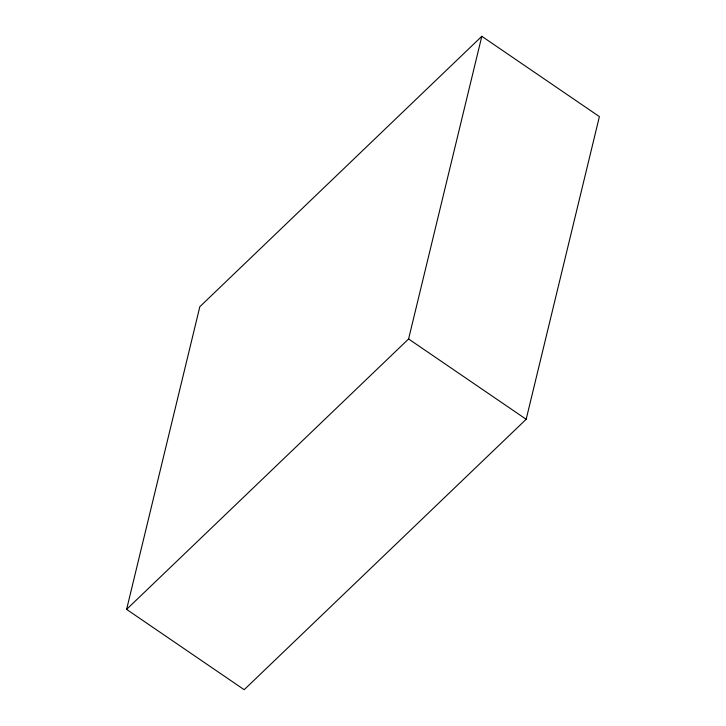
<?xml version="1.0" encoding="UTF-8"?>
<svg xmlns="http://www.w3.org/2000/svg" width="726" height="726" viewBox="0 0 726 726"><rect width="100%" height="100%" fill="white"/><g stroke="black" fill="none" stroke-linecap="round" stroke-linejoin="round"><path stroke-width="1.09" d="M126.605 609.386L199.831 306.717L481.819 36.3L599.395 116.614L526.168 419.283L244.181 689.7L126.605 609.386L408.593 338.969L481.819 36.3M408.593 338.969L526.168 419.283"/></g></svg>
